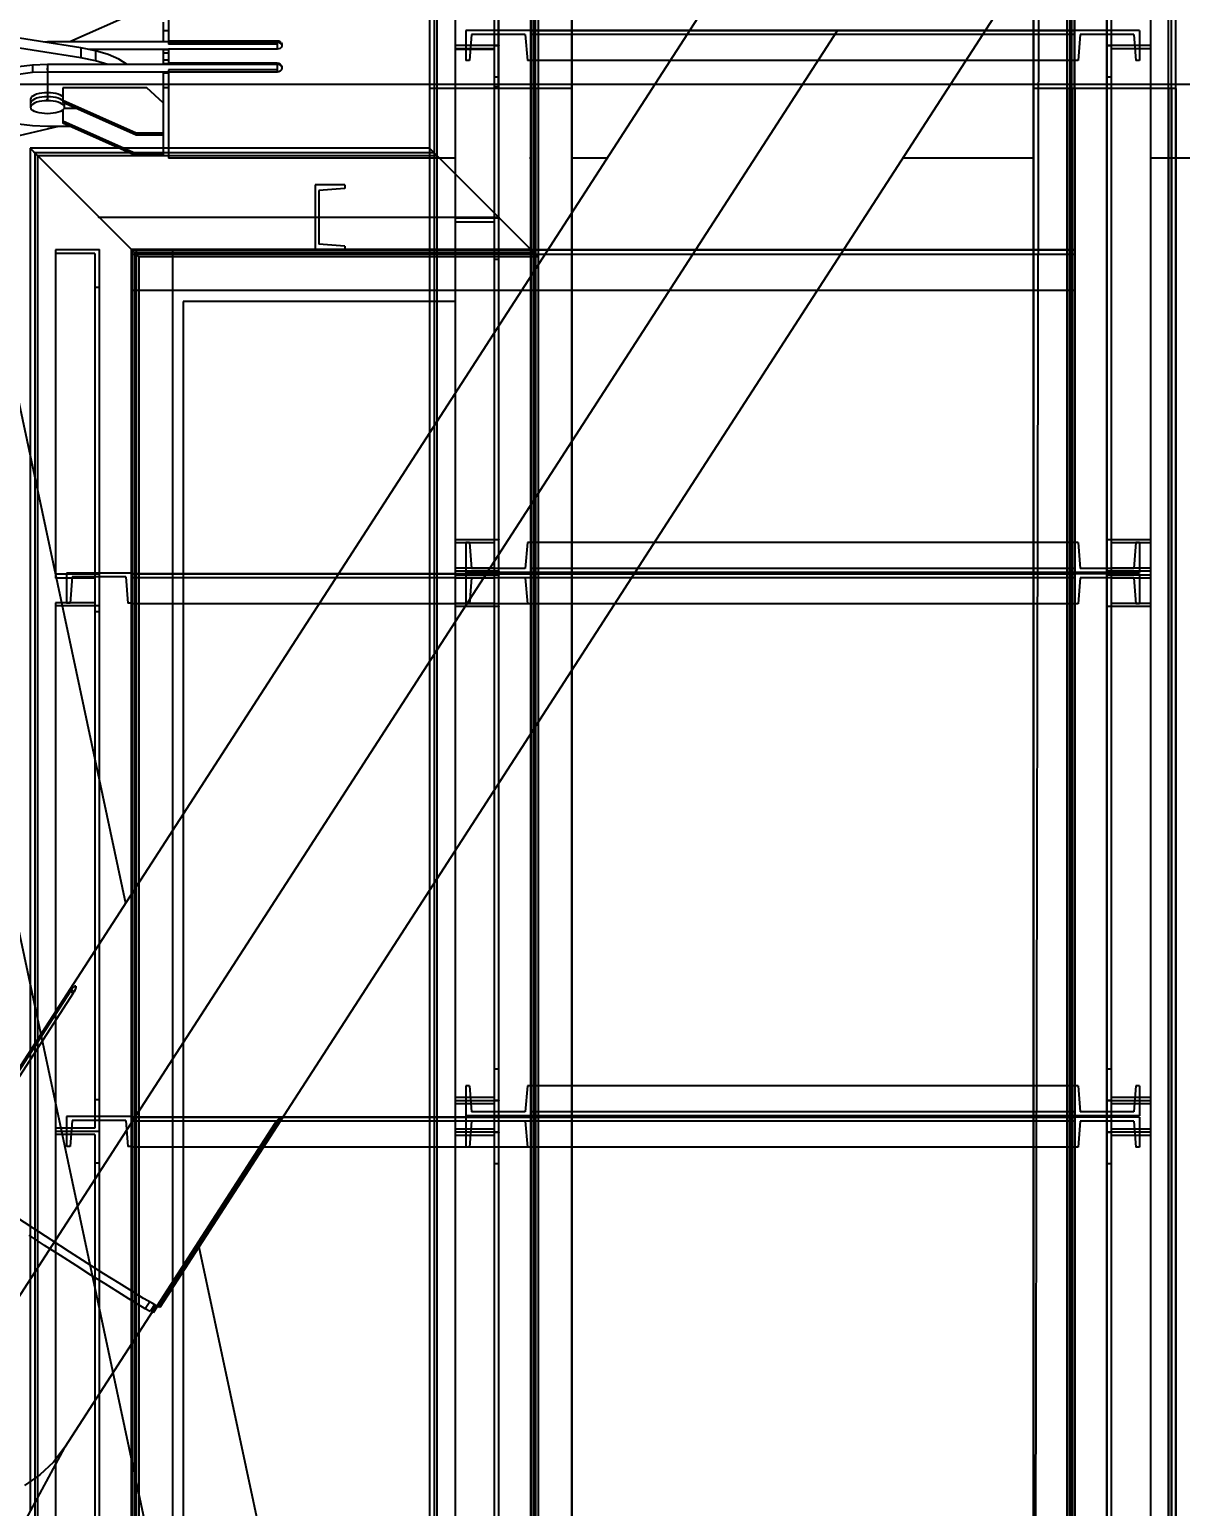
# Model space of a CAD drawing. Header units: millimetres. Extents: x 150209.93 to 150215.05, y 136675.65 to 136679.93.
# Drawn here: x 150211.3208 to 150211.3632, y 136677.6605 to 136677.7148 of the extents above; entities that cross this region are included whole.
import ezdxf

# ---------------------------------------------------------------- set-up
doc = ezdxf.new("R2010")
doc.units = ezdxf.units.MM
doc.header["$LTSCALE"] = 0.25
for name, pattern in [('CENTER', [50.8, 31.75, -6.35, 6.35, -6.35]), ('XKITLINE00', [0]), ('XKITLINE02', [4, 2, -2]), ('XKITLINE03', [6, 3, -1, 1, -1])]:
    doc.linetypes.add(name, pattern=pattern)
doc.styles.add('ROMANS', font='romans.shx')
doc.dimstyles.new('MD300', dxfattribs={"dimtxt": 2.5, "dimasz": 2.5, "dimexe": 1, "dimexo": 1, "dimgap": 0.5, "dimtad": 1, "dimdec": 1, "dimlfac": 50, "dimrnd": 0.5, "dimdsep": 46, "dimtxsty": 'ROMANS', "dimcen": 1, "dimclrd": 146, "dimclre": 146, "dimclrt": 30, "dimadec": 1, "dimazin": 2, "dimtfac": 1, "dimtdec": 1, "dimtmove": 0, "dimatfit": 1, "dimfxl": 1, "dimtolj": 1, "dimtzin": 0, "dimlwd": -1, "dimlwe": -1, "dimarcsym": 0})

# ---------------------------------------------------------------- blocks, each defined once
blk = doc.blocks.new('çatıı')
at = {"color": 116, "linetype": 'XKITLINE02', "true_color": 0x136734}
for p, q in [((12055, 10058.83), (12055.01, 11600.44)), ((12055.85, 10058.83), (12055.86, 11600.44)), ((12062.5, 10058.83), (12062.51, 11600.44)), ((12147.49, 10058.83), (12147.49, 11600.44)), ((12153.69, 10060.36), (12153.69, 11600.44)), ((12154.14, 10058.83), (12154.14, 11600.44)), ((12154.54, 10060.36), (12154.54, 11600.44)), ((12154.99, 10058.83), (12154.99, 11600.44)), ((12155.07, 10060.36), (12155.07, 11600.44)), ((12172.3, 10060.36), (12172.3, 11600.44)), ((12172.84, 10060.36), (12172.84, 11600.44)), ((12173.69, 10060.36), (12173.69, 11600.44)), ((12055, 11231.06), (12055, 10409.49)), ((12055.85, 11231.06), (12055.85, 10409.49)), ((12154.14, 10409.49), (12154.14, 11231.06)), ((12154.54, 10409.49), (12154.54, 11231.06)), ((12154.99, 10409.49), (12154.99, 11231.06)), ((12155.07, 10409.49), (12155.07, 11231.06)), ((12172.3, 10409.49), (12172.3, 11231.06)), ((12172.84, 10409.49), (12172.84, 11231.06)), ((12037.16, 10820.27), (12037.16, 10409.49)), ((12037.69, 10820.27), (12037.69, 10409.49)), ((12054.92, 10820.27), (12054.93, 10409.49)), ((12055.46, 10820.27), (12055.46, 10409.49)), ((12054.92, 10720.34), (12054.93, 10060.36)), ((12055.46, 10720.87), (12055.46, 10060.36)), ((12056.31, 10721.72), (12056.31, 10060.36)), ((12036.31, 10701.72), (12036.31, 10060.36)), ((12037.16, 10702.57), (12037.16, 10060.36)), ((12037.69, 10703.1), (12037.69, 10060.36)), ((12041.01, 10423.17), (12041.01, 10348.33)), ((12048.21, 10422.59), (12048.21, 10359.47)), ((12049.01, 10423.17), (12049.01, 10320.61)), ((12160.99, 10423.17), (12160.99, 10320.61)), ((12161.79, 10422.59), (12161.79, 10320.61)), ((12168.99, 10423.17), (12168.99, 10325.85)), ((12043.01, 10420.13), (12043.01, 10414.63)), ((12055.01, 10420.13), (12043.01, 10420.13)), ((12043.01, 10420.13), (12043.01, 10414.63)), ((12044.07, 10419.43), (12043.69, 10414.63)), ((12044.07, 10419.43), (12043.69, 10414.63)), ((12053.94, 10419.43), (12044.07, 10419.43)), ((12053.94, 10419.43), (12054.33, 10414.63)), ((12053.94, 10419.43), (12054.33, 10414.63)), ((12055.01, 10420.13), (12055.01, 10414.63)), ((12062.5, 10420.13), (12055.01, 10420.13)), ((12055.01, 10420.13), (12055.01, 10414.63)), ((12055.01, 10420.13), (12055.01, 10414.63)), ((12154.99, 10419.43), (12055.01, 10419.43)), ((12138.56, 10420.13), (12084.17, 10420.13)), ((12154.99, 10420.13), (12147.49, 10420.13)), ((12154.99, 10420.13), (12154.99, 10414.63)), ((12154.99, 10420.13), (12154.99, 10414.63)), ((12166.99, 10420.13), (12154.99, 10420.13)), ((12154.99, 10420.13), (12154.99, 10414.63)), ((12156.05, 10419.43), (12155.67, 10414.63)), ((12156.05, 10419.43), (12155.67, 10414.63)), ((12165.92, 10419.43), (12156.05, 10419.43)), ((12165.92, 10419.43), (12166.31, 10414.63)), ((12165.92, 10419.43), (12166.31, 10414.63)), ((12166.99, 10420.13), (12166.99, 10414.63)), ((12166.99, 10420.13), (12166.99, 10414.63)), ((12041.01, 10417.38), (12041.01, 10409.49)), ((12049.01, 10417.38), (12041.01, 10417.38)), ((12041.01, 10417.38), (12041.01, 10319.35)), ((12049.01, 10417.38), (12041.01, 10417.38)), ((12048.21, 10416.8), (12041.01, 10416.8)), ((12048.21, 10416.62), (12041.01, 10416.62)), ((12041.01, 10416.12), (12041.01, 10384.87)), ((12049.01, 10417.35), (12048.21, 10417.35)), ((12048.21, 10416.8), (12048.21, 10317.03)), ((12048.21, 10416.62), (12048.21, 10378)), ((12049.01, 10417.38), (12049.01, 10378)), ((12049.01, 10417.38), (12049.01, 10360.71)), ((12160.99, 10417.38), (12160.99, 10314.13)), ((12168.99, 10417.38), (12160.99, 10417.38)), ((12160.99, 10417.38), (12160.99, 10314.13)), ((12168.99, 10417.38), (12160.99, 10417.38)), ((12161.79, 10417.35), (12160.99, 10417.35)), ((12161.79, 10416.8), (12161.79, 10314.13)), ((12168.99, 10416.8), (12161.79, 10416.8)), ((12161.79, 10416.8), (12161.79, 10314.13)), ((12168.99, 10416.8), (12161.79, 10416.8)), ((12168.99, 10417.38), (12168.99, 10319.35)), ((12168.99, 10417.38), (12168.99, 10319.35)), ((12043.69, 10414.63), (12043.01, 10414.63)), ((12055.01, 10414.63), (12054.33, 10414.63)), ((12062.5, 10414.63), (12055.01, 10414.63)), ((12135.01, 10414.63), (12080.61, 10414.63)), ((12154.99, 10414.63), (12147.49, 10414.63)), ((12155.67, 10414.63), (12154.99, 10414.63)), ((12166.99, 10414.63), (12166.31, 10414.63)), ((12049.01, 10411.57), (12048.21, 10411.57)), ((12161.79, 10411.57), (12160.99, 10411.57)), ((12161.79, 10411.57), (12160.99, 10411.57)), ((12037.16, 10409.49), (12037.16, 9590.91)), ((12037.16, 10409.49), (12037.16, 10397.62)), ((12037.69, 10409.49), (12037.69, 9590.91)), ((12037.69, 10409.49), (12037.69, 10397.09)), ((12049.01, 10409.75), (12048.21, 10409.75)), ((12048.21, 10409.49), (12048.21, 10378)), ((12049.01, 10409.49), (12049.01, 10385.63)), ((12054.92, 10409.49), (12054.92, 9590.91)), ((12054.93, 10409.49), (12054.93, 10379.86)), ((12062.5, 10409.49), (12055, 10409.49)), ((12062.5, 10409.49), (12055, 10409.49)), ((12055, 10409.49), (12055.01, 9590.95)), ((12062.5, 10409.49), (12055, 10409.49)), ((12055, 10409.49), (12055, 9590.95)), ((12055.46, 10409.49), (12055.46, 9590.91)), ((12055.46, 10409.49), (12055.46, 10379.32)), ((12055.85, 10409.49), (12055.86, 9590.95)), ((12055.85, 10409.49), (12055.85, 9590.95)), ((12154.99, 10409.49), (12153.69, 10409.49)), ((12154.99, 10409.49), (12153.69, 10409.49)), ((12154.99, 10409.49), (12153.69, 10409.49)), ((12154.14, 10409.49), (12154.14, 9590.95)), ((12154.14, 10409.49), (12154.14, 9590.95)), ((12154.54, 10409.49), (12154.54, 9590.91)), ((12154.54, 10409.49), (12154.54, 9590.91)), ((12154.99, 10409.49), (12154.99, 9590.95)), ((12154.99, 10409.49), (12154.99, 9590.95)), ((12155.07, 10409.49), (12155.07, 9590.91)), ((12155.07, 10409.49), (12155.07, 9590.91)), ((12172.3, 10409.49), (12172.31, 9590.91)), ((12172.3, 10409.49), (12172.3, 9590.91)), ((12172.84, 10409.49), (12172.84, 9590.91)), ((12172.84, 10409.49), (12172.84, 9590.91)), ((11964.19, 10397.09), (11962.81, 10398.47)), ((11963.66, 10397.62), (11963.66, 9742.92)), ((12037.16, 10397.62), (11963.66, 10397.62)), ((11964.19, 10397.09), (11964.19, 9743.46)), ((12037.69, 10397.09), (11964.19, 10397.09)), ((12037.69, 10397.09), (12036.31, 10398.47)), ((12020.76, 10391.77), (12015.26, 10391.77)), ((12015.26, 10391.77), (12015.26, 10379.77)), ((12015.26, 10391.77), (12015.26, 10379.77)), ((12020.76, 10391.77), (12020.76, 10391.09)), ((12020.76, 10391.77), (12020.76, 10391.09)), ((12020.76, 10391.09), (12015.96, 10390.71)), ((12015.96, 10390.71), (12015.96, 10380.84)), ((12015.96, 10390.71), (12015.96, 10380.84)), ((12062.5, 10386.61), (12062.51, 10302.46)), ((12062.5, 10386.61), (12062.5, 10302.46)), ((12049.01, 10385.63), (12041.01, 10385.63)), ((12048.21, 10384.87), (12041.01, 10384.87)), ((12020.76, 10380.45), (12015.96, 10380.84)), ((12020.76, 10380.45), (12020.76, 10379.77)), ((12020.76, 10380.45), (12020.76, 10379.77)), ((11967.51, 10379.77), (11967.51, 10319.38)), ((11975.51, 10379.77), (11967.51, 10379.77)), ((11974.71, 10379.08), (11967.51, 10379.08)), ((11974.71, 10379.08), (11974.71, 10314.84)), ((11975.51, 10379.77), (11975.51, 10313.16)), ((11982.81, 10378.47), (11981.43, 10379.86)), ((11981.43, 10379.86), (11981.43, 9760.69)), ((12054.93, 10379.86), (11981.43, 10379.86)), ((11981.51, 10379.77), (11981.51, 9760.77)), ((11989.01, 10379.77), (11981.51, 10379.77)), ((11981.51, 10379.77), (11981.51, 10372.27)), ((12112.48, 10379.77), (11981.51, 10379.77)), ((12154.98, 10378.92), (11981.51, 10378.92)), ((11981.96, 10379.32), (11981.96, 9761.22)), ((12055.46, 10379.32), (11981.96, 10379.32)), ((11982.36, 10379.77), (11982.36, 9760.77)), ((11982.81, 10378.47), (11982.81, 9762.07)), ((11989.01, 10379.77), (11989.01, 10378.47)), ((12020.76, 10379.77), (12015.26, 10379.77)), ((12049.01, 10378), (12048.21, 10378)), ((12056.31, 10378.47), (12054.93, 10379.86)), ((12154.98, 10379.77), (12147.49, 10379.77)), ((12154.98, 10379.77), (12154.98, 10372.27)), ((12056.31, 10377.02), (12056.31, 10292.87)), ((11975.51, 10372.86), (11974.71, 10372.86)), ((11982.81, 10372.27), (11981.51, 10372.27)), ((12107.63, 10372.27), (12036.31, 10372.27)), ((12154.98, 10372.27), (12147.49, 10372.27)), ((11991.01, 10370.27), (11991.01, 9770.27)), ((12036.31, 10370.27), (12036.31, 9770.27)), ((12048.21, 10359.47), (12048.21, 10320.61)), ((12048.21, 10359.47), (12048.21, 10314.13)), ((12049.01, 10360.71), (12049.01, 10326.43)), ((12049.01, 10360.71), (12049.01, 10314.13)), ((12041.01, 10353.35), (12041.01, 10269.2)), ((12041.01, 10348.33), (12041.01, 10325.85)), ((12041.01, 10348.33), (12041.01, 10319.35)), ((12049.01, 10326.43), (12041.01, 10326.43)), ((12049.01, 10326.42), (12048.21, 10326.42)), ((12048.21, 10326.42), (12048.21, 10223.75)), ((12049.01, 10326.42), (12049.01, 10223.17)), ((12168.99, 10326.43), (12160.99, 10326.43)), ((12160.99, 10326.42), (12160.99, 10223.17)), ((12161.79, 10326.42), (12160.99, 10326.42)), ((12161.79, 10326.42), (12161.79, 10223.75)), ((12048.21, 10325.85), (12041.01, 10325.85)), ((12043.69, 10325.92), (12043.01, 10325.92)), ((12043.01, 10325.92), (12043.01, 10320.42)), ((12043.01, 10325.92), (12043.01, 10320.42)), ((12043.69, 10325.92), (12044.07, 10321.12)), ((12043.69, 10325.92), (12044.07, 10321.12)), ((12054.33, 10325.92), (12053.94, 10321.12)), ((12054.33, 10325.92), (12053.94, 10321.12)), ((12055.01, 10325.92), (12054.33, 10325.92)), ((12077.67, 10325.92), (12055.01, 10325.92)), ((12055.01, 10325.92), (12055.01, 10320.42)), ((12055.01, 10325.92), (12055.01, 10320.42)), ((12055.01, 10325.92), (12055.01, 10320.42)), ((12154.99, 10325.92), (12147.49, 10325.92)), ((12154.99, 10325.92), (12154.99, 10320.42)), ((12154.99, 10325.92), (12154.99, 10320.42)), ((12155.67, 10325.92), (12154.99, 10325.92)), ((12154.99, 10325.92), (12154.99, 10320.42)), ((12155.67, 10325.92), (12156.05, 10321.12)), ((12155.67, 10325.92), (12156.05, 10321.12)), ((12168.99, 10325.85), (12161.79, 10325.85)), ((12166.31, 10325.92), (12165.92, 10321.12)), ((12166.31, 10325.92), (12165.92, 10321.12)), ((12166.99, 10325.92), (12166.31, 10325.92)), ((12166.99, 10325.92), (12166.99, 10320.42)), ((12166.99, 10325.92), (12166.99, 10320.42)), ((12048.21, 10321.2), (12041.01, 10321.2)), ((12041.01, 10321.2), (12041.01, 10223.17)), ((12049.01, 10320.62), (12041.01, 10320.62)), ((12053.94, 10321.12), (12044.07, 10321.12)), ((12049.01, 10320.61), (12048.21, 10320.61)), ((12154.99, 10321.12), (12055.01, 10321.12)), ((12165.92, 10321.12), (12156.05, 10321.12)), ((12168.99, 10320.62), (12160.99, 10320.62)), ((12161.79, 10320.61), (12160.99, 10320.61)), ((12168.99, 10321.2), (12161.79, 10321.2)), ((12168.99, 10321.2), (12168.99, 10223.17)), ((11975.51, 10320.07), (11967.51, 10320.07)), ((11974.71, 10319.38), (11967.51, 10319.38)), ((11969.51, 10320.27), (11969.51, 10314.77)), ((11981.51, 10320.27), (11969.51, 10320.27)), ((11969.51, 10320.27), (11969.51, 10314.77)), ((11970.57, 10319.57), (11970.19, 10314.77)), ((11970.57, 10319.57), (11970.19, 10314.77)), ((11980.44, 10319.57), (11970.57, 10319.57)), ((11975.51, 10320.09), (11974.71, 10320.09)), ((11974.71, 10320.09), (11974.71, 10245.76)), ((11974.71, 10320.07), (11974.71, 10313.16)), ((11975.51, 10320.09), (11975.51, 10217.52)), ((11980.44, 10319.57), (11980.83, 10314.77)), ((11980.44, 10319.57), (11980.83, 10314.77)), ((11981.51, 10320.27), (11981.51, 10314.77)), ((11981.51, 10320.27), (11981.51, 10314.77)), ((11981.51, 10320.13), (11981.51, 10314.63)), ((11982.81, 10320.13), (11981.51, 10320.13)), ((12154.99, 10319.43), (11981.51, 10319.43)), ((12073.93, 10320.13), (11991.01, 10320.13)), ((12049.01, 10319.93), (12041.01, 10319.93)), ((12041.01, 10319.81), (12041.01, 10223.75)), ((12048.21, 10319.35), (12041.01, 10319.35)), ((12055.01, 10320.42), (12043.01, 10320.42)), ((12043.01, 10320.13), (12043.01, 10314.63)), ((12055.01, 10320.13), (12043.01, 10320.13)), ((12043.01, 10320.13), (12043.01, 10314.63)), ((12044.07, 10319.43), (12043.69, 10314.63)), ((12044.07, 10319.43), (12043.69, 10314.63)), ((12053.94, 10319.43), (12044.07, 10319.43)), ((12049.01, 10319.94), (12048.21, 10319.94)), ((12048.21, 10319.94), (12048.21, 10217.96)), ((12049.01, 10319.94), (12049.01, 10217.38)), ((12053.94, 10319.43), (12054.33, 10314.63)), ((12053.94, 10319.43), (12054.33, 10314.63)), ((12074.11, 10320.42), (12055.01, 10320.42)), ((12055.01, 10320.13), (12055.01, 10314.63)), ((12073.93, 10320.13), (12055.01, 10320.13)), ((12055.01, 10320.13), (12055.01, 10314.63)), ((12055.01, 10320.13), (12055.01, 10314.63)), ((12154.99, 10319.43), (12055.01, 10319.43)), ((12154.99, 10320.42), (12147.49, 10320.42)), ((12154.99, 10320.13), (12147.49, 10320.13)), ((12154.99, 10320.13), (12147.49, 10320.13)), ((12166.99, 10320.42), (12154.99, 10320.42)), ((12154.99, 10320.13), (12154.99, 10314.63)), ((12154.99, 10320.13), (12154.99, 10314.63)), ((12154.99, 10320.13), (12154.99, 10314.63)), ((12166.99, 10320.13), (12154.99, 10320.13)), ((12154.99, 10320.13), (12154.99, 10314.63)), ((12154.99, 10320.13), (12154.99, 10314.63)), ((12166.99, 10320.13), (12154.99, 10320.13)), ((12154.99, 10320.13), (12154.99, 10314.63)), ((12156.05, 10319.43), (12155.67, 10314.63)), ((12156.05, 10319.43), (12155.67, 10314.63)), ((12156.05, 10319.43), (12155.67, 10314.63)), ((12156.05, 10319.43), (12155.67, 10314.63)), ((12165.92, 10319.43), (12156.05, 10319.43)), ((12165.92, 10319.43), (12156.05, 10319.43)), ((12160.99, 10319.94), (12160.99, 10220.13)), ((12161.79, 10319.94), (12160.99, 10319.94)), ((12160.99, 10319.94), (12160.99, 10217.38)), ((12161.79, 10319.94), (12160.99, 10319.94)), ((12168.99, 10319.93), (12160.99, 10319.93)), ((12168.99, 10319.93), (12160.99, 10319.93)), ((12161.79, 10319.94), (12161.79, 10217.96)), ((12161.79, 10319.94), (12161.79, 10217.96)), ((12168.99, 10319.35), (12161.79, 10319.35)), ((12168.99, 10319.35), (12161.79, 10319.35)), ((12165.92, 10319.43), (12166.31, 10314.63)), ((12165.92, 10319.43), (12166.31, 10314.63)), ((12165.92, 10319.43), (12166.31, 10314.63)), ((12165.92, 10319.43), (12166.31, 10314.63)), ((12166.99, 10320.13), (12166.99, 10314.63)), ((12166.99, 10320.13), (12166.99, 10314.63)), ((12166.99, 10320.13), (12166.99, 10314.63)), ((12166.99, 10320.13), (12166.99, 10314.63)), ((12049.01, 10317.57), (12049.01, 10223.17)), ((11974.71, 10314.84), (11967.51, 10314.84)), ((11967.51, 10314.84), (11967.51, 10234.62)), ((11975.51, 10314.26), (11967.51, 10314.26)), ((11970.19, 10314.77), (11969.51, 10314.77)), ((11975.51, 10313.16), (11974.71, 10313.16)), ((11981.51, 10314.77), (11980.83, 10314.77)), ((11982.81, 10314.63), (11981.51, 10314.63)), ((12070.37, 10314.63), (11991.01, 10314.63)), ((12048.21, 10314.7), (12041.01, 10314.7)), ((12041.01, 10314.7), (12041.01, 10312.52)), ((12049.01, 10314.12), (12041.01, 10314.12)), ((12041.01, 10312.52), (12041.01, 10217.38)), ((12043.69, 10314.63), (12043.01, 10314.63)), ((12049.01, 10314.13), (12048.21, 10314.13)), ((12055.01, 10314.63), (12054.33, 10314.63)), ((12070.37, 10314.63), (12055.01, 10314.63)), ((12154.99, 10314.63), (12147.49, 10314.63)), ((12154.99, 10314.63), (12147.49, 10314.63)), ((12155.67, 10314.63), (12154.99, 10314.63)), ((12155.67, 10314.63), (12154.99, 10314.63)), ((12161.79, 10314.13), (12160.99, 10314.13)), ((12161.79, 10314.13), (12160.99, 10314.13)), ((12168.99, 10314.12), (12160.99, 10314.12)), ((12168.99, 10314.12), (12160.99, 10314.12)), ((12168.99, 10314.7), (12161.79, 10314.7)), ((12168.99, 10314.7), (12161.79, 10314.7)), ((12166.99, 10314.63), (12166.31, 10314.63)), ((12166.99, 10314.63), (12166.31, 10314.63)), ((12168.99, 10314.7), (12168.99, 10217.38)), ((12168.99, 10314.7), (12168.99, 10217.38)), ((12049.01, 10310.43), (12049.01, 10217.38)), ((11991.01, 10275.99), (11991.01, 10191.84)), ((11989.01, 10272.9), (11989.01, 10188.75)), ((11982.81, 10263.3), (11982.81, 10180.45)), ((11974.71, 10245.76), (11974.71, 10218.11)), ((11975.51, 10247), (11975.51, 10217.52)), ((11967.51, 10234.62), (11967.51, 10217.52)), ((11962.81, 10232.36), (11962.81, 10147.6)), ((12049.01, 10228.97), (12048.21, 10228.97)), ((12161.79, 10228.97), (12160.99, 10228.97)), ((12043.69, 10225.92), (12043.01, 10225.92)), ((12043.01, 10225.92), (12043.01, 10220.42)), ((12043.01, 10225.92), (12043.01, 10220.42)), ((12043.69, 10225.92), (12044.07, 10221.12)), ((12043.69, 10225.92), (12044.07, 10221.12)), ((12054.33, 10225.92), (12053.94, 10221.12)), ((12054.33, 10225.92), (12053.94, 10221.12)), ((12055.01, 10225.92), (12054.33, 10225.92)), ((12062.51, 10225.92), (12055.01, 10225.92)), ((12055.01, 10225.92), (12055.01, 10220.42)), ((12055.01, 10225.92), (12055.01, 10220.42)), ((12055.01, 10225.92), (12055.01, 10220.42)), ((12154.99, 10225.92), (12147.49, 10225.92)), ((12154.99, 10225.92), (12154.99, 10220.42)), ((12154.99, 10225.92), (12154.99, 10220.42)), ((12155.67, 10225.92), (12154.99, 10225.92)), ((12154.99, 10225.92), (12154.99, 10220.42)), ((12155.67, 10225.92), (12156.05, 10221.12)), ((12155.67, 10225.92), (12156.05, 10221.12)), ((12166.31, 10225.92), (12165.92, 10221.12)), ((12166.31, 10225.92), (12165.92, 10221.12)), ((12166.99, 10225.92), (12166.31, 10225.92)), ((12166.99, 10225.92), (12166.99, 10220.42)), ((12166.99, 10225.92), (12166.99, 10220.42)), ((11975.51, 10223.35), (11974.71, 10223.35)), ((12048.21, 10223.75), (12041.01, 10223.75)), ((12049.01, 10223.17), (12041.01, 10223.17)), ((12041.01, 10223.17), (12041.01, 10125.85)), ((12049.01, 10223.17), (12041.01, 10223.17)), ((12049.01, 10223.2), (12048.21, 10223.2)), ((12049.01, 10223.17), (12049.01, 10120.61)), ((12160.99, 10223.2), (12160.99, 10217.38)), ((12161.79, 10223.2), (12160.99, 10223.2)), ((12161.79, 10223.2), (12160.99, 10223.2)), ((12168.99, 10223.17), (12160.99, 10223.17)), ((12160.99, 10223.17), (12160.99, 10120.61)), ((12168.99, 10223.17), (12160.99, 10223.17)), ((12168.99, 10223.75), (12161.79, 10223.75)), ((12161.79, 10223.2), (12161.79, 10217.96)), ((12168.99, 10223.17), (12168.99, 10125.85)), ((11969.51, 10220.27), (11969.51, 10214.77)), ((11981.51, 10220.27), (11969.51, 10220.27)), ((11969.51, 10220.27), (11969.51, 10214.77)), ((11981.51, 10220.27), (11981.51, 10214.77)), ((11981.51, 10220.27), (11981.51, 10214.77)), ((11981.51, 10220.13), (11981.51, 10214.63)), ((12062.51, 10220.13), (11981.51, 10220.13)), ((12048.21, 10222.59), (12041.01, 10222.59)), ((12055.01, 10220.42), (12043.01, 10220.42)), ((12043.01, 10220.13), (12043.01, 10214.63)), ((12055.01, 10220.13), (12043.01, 10220.13)), ((12043.01, 10220.13), (12043.01, 10214.63)), ((12053.94, 10221.12), (12044.07, 10221.12)), ((12048.21, 10222.59), (12048.21, 10120.61)), ((12154.99, 10221.12), (12055.01, 10221.12)), ((12062.51, 10220.42), (12055.01, 10220.42)), ((12055.01, 10220.13), (12055.01, 10214.63)), ((12062.51, 10220.13), (12055.01, 10220.13)), ((12055.01, 10220.13), (12055.01, 10214.63)), ((12055.01, 10220.13), (12055.01, 10214.63)), ((12154.99, 10220.42), (12147.49, 10220.42)), ((12154.99, 10220.13), (12147.49, 10220.13)), ((12154.99, 10220.13), (12147.49, 10220.13)), ((12166.99, 10220.42), (12154.99, 10220.42)), ((12154.99, 10220.13), (12154.99, 10214.63)), ((12154.99, 10220.13), (12154.99, 10214.63)), ((12154.99, 10220.13), (12154.99, 10214.63)), ((12166.99, 10220.13), (12154.99, 10220.13)), ((12154.99, 10220.13), (12154.99, 10214.63)), ((12154.99, 10220.13), (12154.99, 10214.63)), ((12166.99, 10220.13), (12154.99, 10220.13)), ((12154.99, 10220.13), (12154.99, 10214.63)), ((12165.92, 10221.12), (12156.05, 10221.12)), ((12161.79, 10222.59), (12161.79, 10120.61)), ((12168.99, 10222.59), (12161.79, 10222.59)), ((12166.99, 10220.13), (12166.99, 10214.63)), ((12166.99, 10220.13), (12166.99, 10214.63)), ((12166.99, 10220.13), (12166.99, 10214.63)), ((12166.99, 10220.13), (12166.99, 10214.63)), ((11974.71, 10218.11), (11967.51, 10218.11)), ((11975.51, 10217.52), (11967.51, 10217.52)), ((11967.51, 10217.52), (11967.51, 10119.49)), ((11975.51, 10217.52), (11967.51, 10217.52)), ((11970.57, 10219.57), (11970.19, 10214.77)), ((11970.57, 10219.57), (11970.19, 10214.77)), ((11980.44, 10219.57), (11970.57, 10219.57)), ((11975.51, 10217.52), (11975.51, 10211.18)), ((11980.44, 10219.57), (11980.83, 10214.77)), ((11980.44, 10219.57), (11980.83, 10214.77)), ((12154.99, 10219.43), (11981.51, 10219.43)), ((12048.21, 10217.96), (12041.01, 10217.96)), ((12049.01, 10217.38), (12041.01, 10217.38)), ((12041.01, 10217.38), (12041.01, 10119.35)), ((12049.01, 10217.38), (12041.01, 10217.38)), ((12044.07, 10219.43), (12043.69, 10214.63)), ((12044.07, 10219.43), (12043.69, 10214.63)), ((12053.94, 10219.43), (12044.07, 10219.43)), ((12049.01, 10217.35), (12048.21, 10217.35)), ((12049.01, 10217.38), (12049.01, 10114.13)), ((12053.94, 10219.43), (12054.33, 10214.63)), ((12053.94, 10219.43), (12054.33, 10214.63)), ((12154.99, 10219.43), (12055.01, 10219.43)), ((12156.05, 10219.43), (12155.67, 10214.63)), ((12156.05, 10219.43), (12155.67, 10214.63)), ((12156.05, 10219.43), (12155.67, 10214.63)), ((12156.05, 10219.43), (12155.67, 10214.63)), ((12165.92, 10219.43), (12156.05, 10219.43)), ((12165.92, 10219.43), (12156.05, 10219.43)), ((12168.99, 10217.38), (12160.99, 10217.38)), ((12168.99, 10217.38), (12160.99, 10217.38)), ((12160.99, 10217.38), (12160.99, 10114.13)), ((12168.99, 10217.38), (12160.99, 10217.38)), ((12160.99, 10217.38), (12160.99, 10114.13)), ((12168.99, 10217.38), (12160.99, 10217.38)), ((12161.79, 10217.35), (12160.99, 10217.35)), ((12168.99, 10217.96), (12161.79, 10217.96)), ((12168.99, 10217.96), (12161.79, 10217.96)), ((12165.92, 10219.43), (12166.31, 10214.63)), ((12165.92, 10219.43), (12166.31, 10214.63)), ((12165.92, 10219.43), (12166.31, 10214.63)), ((12165.92, 10219.43), (12166.31, 10214.63)), ((12168.99, 10217.96), (12168.99, 10217.38)), ((12168.99, 10217.38), (12168.99, 10119.35)), ((12168.99, 10217.38), (12168.99, 10119.35)), ((11974.71, 10216.94), (11967.51, 10216.94)), ((11970.19, 10214.77), (11969.51, 10214.77)), ((11974.71, 10216.94), (11974.71, 10114.27)), ((11981.51, 10214.77), (11980.83, 10214.77)), ((12062.51, 10214.63), (11981.51, 10214.63)), ((12048.21, 10216.8), (12041.01, 10216.8)), ((12043.69, 10214.63), (12043.01, 10214.63)), ((12048.21, 10216.8), (12048.21, 10114.13)), ((12055.01, 10214.63), (12054.33, 10214.63)), ((12062.51, 10214.63), (12055.01, 10214.63)), ((12154.99, 10214.63), (12147.49, 10214.63)), ((12154.99, 10214.63), (12147.49, 10214.63)), ((12155.67, 10214.63), (12154.99, 10214.63)), ((12155.67, 10214.63), (12154.99, 10214.63)), ((12161.79, 10216.8), (12161.79, 10114.13)), ((12168.99, 10216.8), (12161.79, 10216.8)), ((12161.79, 10216.8), (12161.79, 10114.13)), ((12168.99, 10216.8), (12161.79, 10216.8)), ((12166.99, 10214.63), (12166.31, 10214.63)), ((12166.99, 10214.63), (12166.31, 10214.63)), ((11967.51, 10213.12), (11967.51, 10119.49)), ((11975.51, 10211.72), (11974.71, 10211.72)), ((11974.71, 10209.94), (11974.71, 10114.27)), ((11975.51, 10211.18), (11975.51, 10114.27)), ((12049.01, 10211.57), (12048.21, 10211.57)), ((12161.79, 10211.57), (12160.99, 10211.57)), ((12161.79, 10211.57), (12160.99, 10211.57))]:
    blk.add_line(p, q, dxfattribs=at)
at = {"color": 1, "linetype": 'XKITLINE03'}
for p, q in [((12055.01, 11600.44), (12055, 10058.83)), ((12154.99, 10058.83), (12154.99, 11600.44)), ((12160.99, 11600.44), (12160.99, 10060.36)), ((12055, 11231.06), (12055, 10409.49)), ((12154.99, 10409.49), (12154.99, 11231.06)), ((12160.99, 10409.49), (12160.99, 11231.06)), ((12049.01, 10409.49), (12049.01, 10820.27)), ((12049.01, 10423.17), (12049.01, 10326.43)), ((12160.99, 10326.43), (12160.99, 10423.17)), ((12055.01, 10420.13), (12154.99, 10420.13)), ((12055.01, 10420.13), (12055.01, 10420.13)), ((12154.99, 10420.13), (12154.99, 10420.13)), ((12049.01, 10417.38), (12049.01, 10385.63)), ((12049.01, 10417.38), (12049.01, 10319.93)), ((12160.99, 10319.93), (12160.99, 10417.38)), ((12160.99, 10319.93), (12160.99, 10417.38)), ((12049.01, 9590.91), (12049.01, 10409.49)), ((12055, 10409.49), (12055.01, 9590.95)), ((12055, 10409.49), (12055, 9590.95)), ((12154.99, 9590.95), (12154.99, 10409.49)), ((12154.99, 9590.95), (12154.99, 10409.49)), ((12160.99, 10409.49), (12160.99, 9590.91)), ((12160.99, 9590.91), (12160.99, 10409.49)), ((11975.51, 10385.77), (12049.01, 10385.77)), ((11975.51, 10379.77), (11975.51, 10320.07)), ((11981.51, 9760.77), (11981.51, 10379.77)), ((11981.51, 10379.77), (12154.98, 10379.77)), ((12015.26, 10379.77), (12015.26, 10379.77)), ((12049.01, 10320.62), (12049.01, 10223.17)), ((12160.99, 10223.17), (12160.99, 10320.62)), ((11981.51, 10320.27), (11981.51, 10320.27)), ((11981.51, 10320.13), (12154.99, 10320.13)), ((12154.99, 10320.42), (12055.01, 10320.42)), ((12055.01, 10320.42), (12055.01, 10320.42)), ((12055.01, 10320.13), (12154.99, 10320.13)), ((12055.01, 10320.13), (12055.01, 10320.13)), ((12154.99, 10320.42), (12154.99, 10320.42)), ((12154.99, 10320.13), (12154.99, 10320.13)), ((12154.99, 10320.13), (12154.99, 10320.13)), ((11975.51, 10314.26), (11975.51, 10217.52)), ((12049.01, 10314.12), (12049.01, 10217.38)), ((12160.99, 10217.38), (12160.99, 10314.12)), ((12160.99, 10217.38), (12160.99, 10314.12)), ((12049.01, 10223.17), (12049.01, 10126.43)), ((12160.99, 10126.43), (12160.99, 10223.17)), ((11981.51, 10220.27), (11981.51, 10220.27)), ((11981.51, 10220.13), (12154.99, 10220.13)), ((12154.99, 10220.42), (12055.01, 10220.42)), ((12055.01, 10220.42), (12055.01, 10220.42)), ((12055.01, 10220.13), (12154.99, 10220.13)), ((12055.01, 10220.13), (12055.01, 10220.13)), ((12154.99, 10220.42), (12154.99, 10220.42)), ((12154.99, 10220.13), (12154.99, 10220.13)), ((12154.99, 10220.13), (12154.99, 10220.13)), ((11975.51, 10217.52), (11975.51, 10120.07)), ((12049.01, 10217.38), (12049.01, 10119.93)), ((12160.99, 10119.93), (12160.99, 10217.38)), ((12160.99, 10119.93), (12160.99, 10217.38))]:
    blk.add_line(p, q, dxfattribs=at)
at = {"color": 8, "linetype": 'CENTER'}
for p, q in [((12013.58, 10006.9), (11840, 10820.27)), ((11840, 10000.27), (12370, 10820.27)), ((11966.01, 10413.05), (11966.01, 10407.5)), ((11927.5, 10410.27), (12282.5, 10410.27))]:
    blk.add_line(p, q, dxfattribs=at)
at = {"color": 8, "linetype": 'XKITLINE00'}
for p, q in [((12228.41, 10643.29), (11948.33, 10209.97)), ((12266.76, 10618.47), (11986.68, 10185.15)), ((11988.31, 10423.9), (11988.31, 10418.05)), ((11982.31, 10423.47), (11970.13, 10418.05)), ((11987.31, 10421.69), (11987.31, 10418.06)), ((11972.18, 10416.96), (11950.93, 10420.28)), ((11988.31, 10420.08), (11987.31, 10420.08)), ((11972.18, 10415.11), (11950.93, 10418.43)), ((11966.01, 10418.05), (11965.36, 10418.02)), ((11988.31, 10418.05), (11966.01, 10418.05)), ((11966.01, 10418.05), (11966.01, 10417.92)), ((11974.83, 10416.43), (11972.18, 10416.96)), ((11972.18, 10416.96), (11972.18, 10415.11)), ((11988.31, 10416.66), (11973.67, 10416.66)), ((11977.17, 10415.73), (11974.83, 10416.43)), ((11974.83, 10416.43), (11974.83, 10414.58)), ((11979.15, 10414.88), (11977.17, 10415.73)), ((11987.31, 10416.6), (11987.31, 10415.33)), ((11988.31, 10416.6), (11987.31, 10416.6)), ((11988.31, 10415.97), (11987.31, 10415.97)), ((12008.31, 10418.21), (11988.31, 10418.21)), ((11988.31, 10418.05), (11988.31, 10417.63)), ((12008.31, 10417.97), (11988.31, 10417.97)), ((12008.31, 10417.95), (11988.31, 10417.95)), ((12008.31, 10417.63), (11988.31, 10417.63)), ((12008.31, 10416.72), (11988.31, 10416.72)), ((11988.31, 10416.72), (11988.31, 10415.48)), ((12008.57, 10418.16), (12008.31, 10418.21)), ((12008.31, 10418.21), (12008.31, 10417.97)), ((12008.57, 10417.94), (12008.31, 10417.97)), ((12008.31, 10417.95), (12008.31, 10416.72)), ((12008.57, 10416.75), (12008.31, 10416.72)), ((12008.81, 10418.07), (12008.57, 10418.16)), ((12008.81, 10417.84), (12008.57, 10417.94)), ((12008.81, 10416.86), (12008.57, 10416.75)), ((12008.99, 10417.91), (12008.81, 10418.07)), ((12008.84, 10417.81), (12008.81, 10417.84)), ((12008.99, 10417.03), (12008.81, 10416.86)), ((12008.99, 10417.68), (12008.84, 10417.81)), ((12008.99, 10417.91), (12009.12, 10417.7)), ((12008.99, 10417.68), (12009.12, 10417.47)), ((12009.12, 10417.24), (12008.99, 10417.03)), ((12009.12, 10417.7), (12009.16, 10417.47)), ((12009.16, 10417.47), (12009.12, 10417.24)), ((12009.12, 10417.47), (12009.14, 10417.35)), ((11963.28, 10413.78), (11960.68, 10413.46)), ((11966.01, 10413.89), (11963.28, 10413.78)), ((11963.28, 10413.78), (11963.28, 10412.39)), ((12008.31, 10413.89), (11966.01, 10413.89)), ((11966.01, 10413.89), (11966.01, 10412.5)), ((11974.83, 10414.58), (11972.18, 10415.11)), ((11977.15, 10413.89), (11974.83, 10414.58)), ((11980.68, 10413.9), (11979.15, 10414.88)), ((11987.31, 10415.33), (11987.31, 10413.89)), ((11988.31, 10414.68), (11987.31, 10414.68)), ((11988.31, 10414.01), (11987.31, 10414.01)), ((11988.31, 10415.48), (11988.31, 10413.9)), ((12008.31, 10414.13), (11988.31, 10414.13)), ((11988.31, 10414.01), (11988.31, 10413.89)), ((12008.31, 10413.9), (11988.31, 10413.9)), ((12008.31, 10414.13), (12008.31, 10413.9)), ((12008.57, 10414.09), (12008.31, 10414.13)), ((12008.57, 10413.86), (12008.31, 10413.9)), ((12008.31, 10413.9), (12008.31, 10413.89)), ((12008.31, 10413.89), (12008.31, 10412.48)), ((12008.57, 10414.09), (12008.57, 10413.86)), ((12008.81, 10413.97), (12008.57, 10414.09)), ((12008.81, 10413.74), (12008.57, 10413.86)), ((12008.99, 10413.79), (12008.81, 10413.97)), ((12008.99, 10413.56), (12008.81, 10413.74)), ((12008.99, 10413.79), (12009.12, 10413.56)), ((12008.99, 10413.56), (12009.12, 10413.33)), ((12009.12, 10413.05), (12008.99, 10412.82)), ((12009.12, 10413.56), (12009.16, 10413.31)), ((12009.12, 10413.33), (12009.14, 10413.19)), ((12009.16, 10413.31), (12009.12, 10413.05)), ((11963.28, 10412.39), (11960.68, 10412.07)), ((11966.01, 10412.5), (11963.28, 10412.39)), ((11988.31, 10412.5), (11966.01, 10412.5)), ((11987.31, 10412.32), (11987.31, 10406.93)), ((11988.31, 10412.32), (11987.31, 10412.32)), ((12008.31, 10412.92), (11988.31, 10412.92)), ((11988.31, 10412.92), (11988.31, 10412.48)), ((12008.31, 10412.48), (11988.31, 10412.48)), ((11988.31, 10412.48), (11988.31, 10396.65)), ((12008.57, 10412.55), (12008.31, 10412.48)), ((12008.81, 10412.64), (12008.57, 10412.55)), ((12008.99, 10412.82), (12008.81, 10412.64)), ((11962.95, 10407.71), (11962.91, 10407.5)), ((11963.09, 10407.91), (11962.95, 10407.71)), ((11963.32, 10408.09), (11963.09, 10407.91)), ((11963.63, 10408.26), (11963.32, 10408.09)), ((11964.01, 10408.41), (11963.63, 10408.26)), ((11964.01, 10407.67), (11963.63, 10407.52)), ((11964.01, 10407.67), (11963.63, 10407.52)), ((11964.46, 10408.53), (11964.01, 10408.41)), ((11964.46, 10407.79), (11964.01, 10407.67)), ((11964.46, 10407.79), (11964.01, 10407.67)), ((11964.95, 10408.61), (11964.46, 10408.53)), ((11964.95, 10407.87), (11964.46, 10407.79)), ((11964.95, 10407.87), (11964.46, 10407.79)), ((11965.47, 10408.67), (11964.95, 10408.61)), ((11965.47, 10407.93), (11964.95, 10407.87)), ((11965.47, 10407.93), (11964.95, 10407.87)), ((11966.01, 10408.68), (11965.47, 10408.67)), ((11966.01, 10407.95), (11965.47, 10407.93)), ((11966.01, 10407.95), (11965.47, 10407.93)), ((11966.55, 10408.67), (11966.01, 10408.68)), ((11966.01, 10408.68), (11966.01, 10407.95)), ((11966.55, 10407.93), (11966.01, 10407.95)), ((11966.01, 10407.95), (11966.01, 10407.21)), ((11966.55, 10407.93), (11966.01, 10407.95)), ((11967.07, 10408.61), (11966.55, 10408.67)), ((11967.07, 10407.87), (11966.55, 10407.93)), ((11967.07, 10407.87), (11966.55, 10407.93)), ((11967.56, 10408.53), (11967.07, 10408.61)), ((11967.56, 10407.79), (11967.07, 10407.87)), ((11967.56, 10407.79), (11967.07, 10407.87)), ((11968, 10408.41), (11967.56, 10408.53)), ((11968, 10407.67), (11967.56, 10407.79)), ((11968, 10407.67), (11967.56, 10407.79)), ((11968.38, 10408.26), (11968, 10408.41)), ((11968.38, 10407.52), (11968, 10407.67)), ((11968.38, 10407.52), (11968, 10407.67)), ((11968.69, 10408.09), (11968.38, 10408.26)), ((11968.81, 10408), (11968.69, 10408.09)), ((11984.31, 10409.6), (11968.81, 10409.6)), ((11968.81, 10409.6), (11968.81, 10406.91)), ((11987.31, 10406.83), (11984.31, 10409.6)), ((11988.31, 10409.61), (11987.31, 10409.61)), ((11962.91, 10407.5), (11962.91, 10406.76)), ((11962.95, 10406.97), (11962.91, 10406.76)), ((11962.95, 10406.97), (11962.91, 10406.76)), ((11962.91, 10406.76), (11962.91, 10406.02)), ((11962.95, 10406.23), (11962.91, 10406.02)), ((11962.91, 10406.02), (11962.95, 10405.82)), ((11963.09, 10407.17), (11962.95, 10406.97)), ((11963.09, 10407.17), (11962.95, 10406.97)), ((11963.09, 10406.43), (11962.95, 10406.23)), ((11962.95, 10405.82), (11963.09, 10405.62)), ((11963.32, 10407.35), (11963.09, 10407.17)), ((11963.32, 10407.35), (11963.09, 10407.17)), ((11963.32, 10406.61), (11963.09, 10406.43)), ((11963.32, 10405.43), (11963.09, 10405.62)), ((11963.63, 10407.52), (11963.32, 10407.35)), ((11963.63, 10407.52), (11963.32, 10407.35)), ((11963.63, 10406.78), (11963.32, 10406.61)), ((11963.63, 10405.26), (11963.32, 10405.43)), ((11964.01, 10406.93), (11963.63, 10406.78)), ((11964.01, 10405.12), (11963.63, 10405.26)), ((11964.46, 10407.05), (11964.01, 10406.93)), ((11964.46, 10405), (11964.01, 10405.12)), ((11964.95, 10407.13), (11964.46, 10407.05)), ((11964.95, 10404.91), (11964.46, 10405)), ((11965.47, 10407.19), (11964.95, 10407.13)), ((11965.47, 10404.86), (11964.95, 10404.91)), ((11966.01, 10407.21), (11965.47, 10407.19)), ((11966.01, 10404.84), (11965.47, 10404.86)), ((11966.55, 10407.19), (11966.01, 10407.21)), ((11966.55, 10404.86), (11966.01, 10404.84)), ((11967.07, 10407.13), (11966.55, 10407.19)), ((11967.07, 10404.91), (11966.55, 10404.86)), ((11967.56, 10407.05), (11967.07, 10407.13)), ((11967.56, 10405), (11967.07, 10404.91)), ((11968, 10406.93), (11967.56, 10407.05)), ((11968, 10405.12), (11967.56, 10405)), ((11968.38, 10406.78), (11968, 10406.93)), ((11968.38, 10405.26), (11968, 10405.12)), ((11968.69, 10407.35), (11968.38, 10407.52)), ((11968.69, 10407.35), (11968.38, 10407.52)), ((11968.69, 10406.61), (11968.38, 10406.78)), ((11968.69, 10405.43), (11968.38, 10405.26)), ((11968.81, 10407.26), (11968.69, 10407.35)), ((11968.81, 10407.26), (11968.69, 10407.35)), ((11968.92, 10406.43), (11968.69, 10406.61)), ((11968.92, 10405.62), (11968.69, 10405.43)), ((11982.31, 10401.28), (11968.81, 10407.29)), ((11982.31, 10400.9), (11968.81, 10406.91)), ((11968.81, 10405.53), (11968.81, 10403.09)), ((11968.92, 10406.43), (11969.06, 10406.23)), ((11969.06, 10405.82), (11968.92, 10405.62)), ((11971.33, 10405.78), (11969.04, 10405.78)), ((11969.06, 10406.23), (11969.11, 10406.02)), ((11969.11, 10406.02), (11969.06, 10405.82)), ((11969.1, 10406.78), (11969.11, 10406.76)), ((11969.1, 10406.78), (11969.11, 10406.76)), ((11969.11, 10406.77), (11969.11, 10406.76)), ((11969.11, 10406.76), (11969.11, 10406.02)), ((11987.31, 10406.93), (11987.31, 10401.3)), ((11968.02, 10402.5), (11954.99, 10399.41)), ((11963.28, 10402.61), (11960.68, 10402.93)), ((11966.01, 10402.5), (11963.28, 10402.61)), ((11970.13, 10402.5), (11966.01, 10402.5)), ((11982.31, 10397.47), (11968.81, 10403.47)), ((11982.31, 10397.08), (11968.81, 10403.09)), ((11987.31, 10401.28), (11982.31, 10401.28)), ((11982.31, 10401.28), (11982.31, 10400.9)), ((11987.31, 10400.9), (11982.31, 10400.9)), ((11987.31, 10401.3), (11987.31, 10401.28)), ((11987.31, 10401.28), (11987.31, 10401.26)), ((11987.31, 10401.26), (11987.31, 10397.07)), ((11950.57, 10399.27), (11980.39, 10259.56)), ((11987.31, 10397.47), (11982.31, 10397.47)), ((11982.31, 10397.47), (11982.31, 10397.08)), ((11987.31, 10397.08), (11982.31, 10397.08)), ((11988.31, 10397.07), (11987.31, 10397.07)), ((12041.01, 10396.65), (11988.31, 10396.65)), ((12055, 10396.65), (12054.72, 10396.65)), ((12068.99, 10396.65), (12062.5, 10396.65)), ((12147.49, 10396.65), (12123.38, 10396.65)), ((12155.27, 10396.65), (12154.99, 10396.65)), ((12221.68, 10396.65), (12168.99, 10396.65)), ((11970.23, 10243.34), (11948.52, 10209.75)), ((11970.73, 10242.95), (11949.02, 10209.36)), ((11970.43, 10243.63), (11970.23, 10243.34)), ((11970.76, 10243), (11970.23, 10243.34)), ((11970.63, 10243.88), (11970.43, 10243.63)), ((11970.94, 10243.3), (11970.43, 10243.63)), ((11970.82, 10244.08), (11970.63, 10243.88)), ((11970.91, 10243.25), (11970.73, 10242.95)), ((11970.99, 10244.22), (11970.82, 10244.08)), ((11971.07, 10243.54), (11970.91, 10243.25)), ((11971.12, 10244.29), (11970.99, 10244.22)), ((11971.18, 10243.81), (11971.07, 10243.54)), ((11971.21, 10244.28), (11971.12, 10244.29)), ((11971.24, 10244.03), (11971.18, 10243.81)), ((11971.21, 10244.28), (11971.25, 10244.19)), ((11971.25, 10244.19), (11971.24, 10244.03)), ((12007.86, 10218.98), (11986.15, 10185.39)), ((12008.21, 10218.81), (11986.5, 10185.23)), ((12008.06, 10219.27), (12007.86, 10218.98)), ((12008.21, 10218.81), (12007.89, 10219.02)), ((12008.27, 10219.52), (12008.06, 10219.27)), ((12008.4, 10219.11), (12008.09, 10219.31)), ((12008.4, 10219.11), (12008.21, 10218.81)), ((12008.48, 10219.73), (12008.27, 10219.52)), ((12008.56, 10219.39), (12008.4, 10219.11)), ((12008.63, 10219.89), (12008.48, 10219.73)), ((12008.69, 10219.64), (12008.56, 10219.39)), ((12008.74, 10219.99), (12008.63, 10219.89)), ((12008.77, 10219.83), (12008.69, 10219.64)), ((12008.8, 10220.01), (12008.74, 10219.99)), ((12008.81, 10219.96), (12008.77, 10219.83)), ((12008.8, 10220.01), (12008.81, 10219.96)), ((11963.38, 10199.71), (11960.19, 10201.8)), ((11965.49, 10196.56), (11962.62, 10198.43)), ((11966.7, 10197.56), (11963.38, 10199.71)), ((11968.4, 10194.69), (11965.49, 10196.56)), ((11970.04, 10195.4), (11966.7, 10197.56)), ((11993.89, 10196.3), (12023.63, 10056.94)), ((11971.27, 10192.85), (11968.4, 10194.69)), ((11973.31, 10193.31), (11970.04, 10195.4)), ((11974.02, 10191.09), (11971.27, 10192.85)), ((11976.4, 10191.35), (11973.31, 10193.31)), ((11976.6, 10189.46), (11974.02, 10191.09)), ((11979.22, 10189.58), (11976.4, 10191.35)), ((11978.95, 10188), (11976.6, 10189.46)), ((11980.99, 10186.73), (11978.95, 10188)), ((11981.68, 10188.05), (11979.22, 10189.58)), ((11983.71, 10186.81), (11981.68, 10188.05)), ((11986.04, 10185.45), (11969.22, 10159.43)), ((11982.7, 10185.69), (11980.99, 10186.73)), ((11984.02, 10184.91), (11982.7, 10185.69)), ((11985.25, 10185.9), (11983.71, 10186.81)), ((11984.83, 10186.15), (11984.02, 10184.91)), ((11984.93, 10184.4), (11984.02, 10184.91)), ((11985.73, 10185.63), (11984.93, 10184.4)), ((11986.15, 10185.39), (11985.25, 10185.9)), ((11986.12, 10185.41), (11985.34, 10184.2)), ((11986.24, 10185.4), (11985.44, 10184.16)), ((11986.25, 10185.39), (11985.46, 10184.18)), ((11986.5, 10185.23), (11986.18, 10185.44)), ((11986.68, 10185.15), (11986.5, 10185.23)), ((11985.34, 10184.2), (11985.26, 10184.25)), ((11985.44, 10184.16), (11985.34, 10184.2)), ((11985.46, 10184.18), (11985.44, 10184.16)), ((11969.17, 10159.36), (11936.21, 10098.48)), ((11969.22, 10159.43), (11967.13, 10156.69)), ((11967.13, 10156.69), (11964.63, 10154.31)), ((11964.63, 10154.31), (11961.79, 10152.35))]:
    blk.add_line(p, q, dxfattribs=at)
at = {"color": 7, "linetype": 'XKITLINE00'}
for p, q in [((12062.5, 10529.3), (12062.5, 10409.49)), ((12056.31, 10525.07), (12056.31, 10409.49)), ((12036.31, 10511.45), (12036.31, 10409.49)), ((12173.69, 10409.49), (12173.69, 10474.48)), ((12153.69, 10409.49), (12153.69, 10443.53)), ((12147.49, 10433.94), (12147.49, 10409.49)), ((12084.17, 10420.13), (12062.5, 10420.13)), ((12147.49, 10420.13), (12138.56, 10420.13)), ((12080.61, 10414.63), (12062.5, 10414.63)), ((12147.49, 10414.63), (12135.01, 10414.63)), ((12056.31, 10409.49), (12036.31, 10409.49)), ((12036.31, 10409.49), (12036.31, 10370.27)), ((12056.31, 10409.49), (12036.31, 10409.49)), ((12056.31, 10409.49), (12036.31, 10409.49)), ((12036.31, 10409.49), (12036.31, 10398.47)), ((12062.5, 10409.49), (12056.31, 10409.49)), ((12062.5, 10409.49), (12056.31, 10409.49)), ((12062.5, 10409.49), (12056.31, 10409.49)), ((12056.31, 10409.49), (12056.31, 10377.02)), ((12056.31, 10409.49), (12056.31, 10378.47)), ((12062.5, 10409.49), (12062.5, 10386.61)), ((12062.5, 10409.49), (12062.5, 10386.61)), ((12153.69, 10409.49), (12147.49, 10409.49)), ((12147.49, 10409.49), (12147.49, 10023.11)), ((12153.69, 10409.49), (12147.49, 10409.49)), ((12147.49, 10409.49), (12147.49, 10023.11)), ((12153.69, 10409.49), (12147.49, 10409.49)), ((12173.69, 10409.49), (12153.69, 10409.49)), ((12173.69, 10409.49), (12153.69, 10409.49)), ((12153.69, 10409.49), (12153.69, 10023.11)), ((12173.69, 10409.49), (12153.69, 10409.49)), ((12153.69, 10409.49), (12153.69, 10023.11)), ((12173.69, 10409.49), (12173.69, 10023.11)), ((12173.69, 10409.49), (12173.69, 10023.11)), ((11982.81, 10378.47), (11962.81, 10398.47)), ((11962.81, 10398.47), (11962.81, 10232.36)), ((11982.81, 10378.47), (11962.81, 10398.47)), ((12036.31, 10398.47), (11962.81, 10398.47)), ((12056.31, 10378.47), (12036.31, 10398.47)), ((12056.31, 10378.47), (12036.31, 10398.47)), ((11982.81, 10378.47), (11982.81, 10263.3)), ((12056.31, 10378.47), (11982.81, 10378.47)), ((11989.01, 10378.47), (11989.01, 10272.9)), ((12147.49, 10379.77), (12112.48, 10379.77)), ((12036.31, 10372.27), (11982.81, 10372.27)), ((12147.49, 10372.27), (12107.63, 10372.27)), ((12041.01, 10370.27), (11991.01, 10370.27)), ((11991.01, 10370.27), (11991.01, 10275.99)), ((12041.01, 10370.27), (12041.01, 10353.35)), ((12147.49, 10325.92), (12077.67, 10325.92)), ((11991.01, 10320.13), (11982.81, 10320.13)), ((12147.49, 10320.13), (12073.93, 10320.13)), ((12147.49, 10320.13), (12073.93, 10320.13)), ((12147.49, 10320.42), (12074.11, 10320.42)), ((11991.01, 10314.63), (11982.81, 10314.63)), ((12147.49, 10314.63), (12070.37, 10314.63)), ((12147.49, 10314.63), (12070.37, 10314.63)), ((12062.5, 10302.46), (12062.5, 10023.11)), ((12062.51, 10302.46), (12062.51, 10023.11)), ((12056.31, 10292.87), (12056.31, 10023.11)), ((12041.01, 10269.2), (12041.01, 10023.11)), ((12147.49, 10225.92), (12062.51, 10225.92)), ((12147.49, 10220.42), (12062.51, 10220.42)), ((12147.49, 10220.13), (12062.51, 10220.13)), ((12147.49, 10220.13), (12062.51, 10220.13)), ((12147.49, 10214.63), (12062.51, 10214.63)), ((12147.49, 10214.63), (12062.51, 10214.63)), ((11991.01, 10191.84), (11991.01, 10023.11)), ((11989.01, 10188.75), (11989.01, 10023.11)), ((11982.81, 10180.45), (11982.81, 10022.4))]:
    blk.add_line(p, q, dxfattribs=at)
at = {"color": 1, "linetype": 'XKITLINE00'}
for centre in [(12055.01, 10420.13), (12055.01, 10420.13), (12154.99, 10420.13), (12154.99, 10420.13), (12049.01, 10417.38), (12049.01, 10417.38), (12160.99, 10417.38), (12160.99, 10417.38), (12049.01, 10409.49), (12049.01, 10409.49), (12055, 10409.49), (12055, 10409.49), (12055, 10409.49), (12154.99, 10409.49), (12154.99, 10409.49), (12154.99, 10409.49), (12160.99, 10409.49), (12160.99, 10409.49), (12160.99, 10409.49), (11975.51, 10385.77), (12049.01, 10385.77), (12049.01, 10385.63), (11975.51, 10379.77), (11981.51, 10379.77), (11981.51, 10379.77), (12015.26, 10379.77), (12154.98, 10379.77), (12049.01, 10326.43), (12160.99, 10326.43), (12049.01, 10320.62), (12160.99, 10320.62), (11975.51, 10320.07), (11981.51, 10320.27), (11981.51, 10320.13), (12049.01, 10319.93), (12055.01, 10320.42), (12055.01, 10320.42), (12055.01, 10320.13), (12055.01, 10320.13), (12154.99, 10320.42), (12154.99, 10320.42), (12154.99, 10320.13), (12154.99, 10320.13), (12154.99, 10320.13), (12154.99, 10320.13), (12160.99, 10319.93), (12160.99, 10319.93), (11975.51, 10314.26), (12049.01, 10314.12), (12160.99, 10314.12), (12160.99, 10314.12), (12049.01, 10223.17), (12049.01, 10223.17), (12160.99, 10223.17), (12160.99, 10223.17), (11981.51, 10220.27), (11981.51, 10220.13), (12055.01, 10220.42), (12055.01, 10220.42), (12055.01, 10220.13), (12055.01, 10220.13), (12154.99, 10220.42), (12154.99, 10220.42), (12154.99, 10220.13), (12154.99, 10220.13), (12154.99, 10220.13), (12154.99, 10220.13), (11975.51, 10217.52), (11975.51, 10217.52), (12049.01, 10217.38), (12049.01, 10217.38), (12160.99, 10217.38), (12160.99, 10217.38), (12160.99, 10217.38), (12160.99, 10217.38)]:
    blk.add_circle(centre, 0.05, dxfattribs=at)
at = {"color": 8, "linetype": 'XKITLINE00'}
for centre in [(11966.01, 10413.05), (11966.01, 10407.5)]:
    blk.add_circle(centre, 0.05, dxfattribs=at)
blk = doc.blocks.new('*D4')
at = {"color": 146, "transparency": 16777216}
for p, q in [((150211.389635, 136678.626031), (150212.053944, 136678.624802)), ((150211.358006, 136677.744973), (150211.357786, 136677.626088)), ((150212.082314, 136677.743633), (150212.082095, 136677.624748))]:
    blk.add_line(p, q, dxfattribs=at)
for points in [[(150211.389644, 136678.631031), (150211.389626, 136678.621031), (150211.359635, 136678.626086)], [(150212.053953, 136678.629802), (150212.053935, 136678.619802), (150212.083944, 136678.624747)]]:
    blk.add_solid(points, dxfattribs=at)
at = {"layer": 'DEFPOINTS', "color": 0, "transparency": 16777216}
for p in [(150211.359855, 136678.744971), (150212.084164, 136678.743631), (150212.083944, 136678.624747)]:
    blk.add_point(p, dxfattribs=at)
at = {"color": 30, "transparency": 16777216, "insert": (150211.721836, 136678.650416), "char_height": 0.03, "attachment_point": 5, "rotation": 359.894, "style": 'ROMANS'}
blk.add_mtext('\\A1;36', dxfattribs=at)

msp = doc.modelspace()

# ---------------------------------------------------------------- block references
at = {"xscale": 0.0002000170049888334, "yscale": 0.0002000170049888334, "zscale": 0.0002000170049888334}
msp.add_blockref('çatıı', (150208.928067, 136675.630592), dxfattribs=at)

# ---------------------------------------------------------------- dimensions: what is measured, and where the dimension line sits
dim = msp.add_aligned_dim(p1=(150211.359855, 136678.744971), p2=(150212.084164, 136678.743631), distance=-0.118885, dimstyle='MD300', override={"dimtxt": 0.03, "dimasz": 0.03, "dimgap": 0.01})
dim.commit()
dim.dimension.update_dxf_attribs({"geometry": '*D4', "text_midpoint": (150211.721836, 136678.650416)})

doc.saveas('drawing.dxf')
